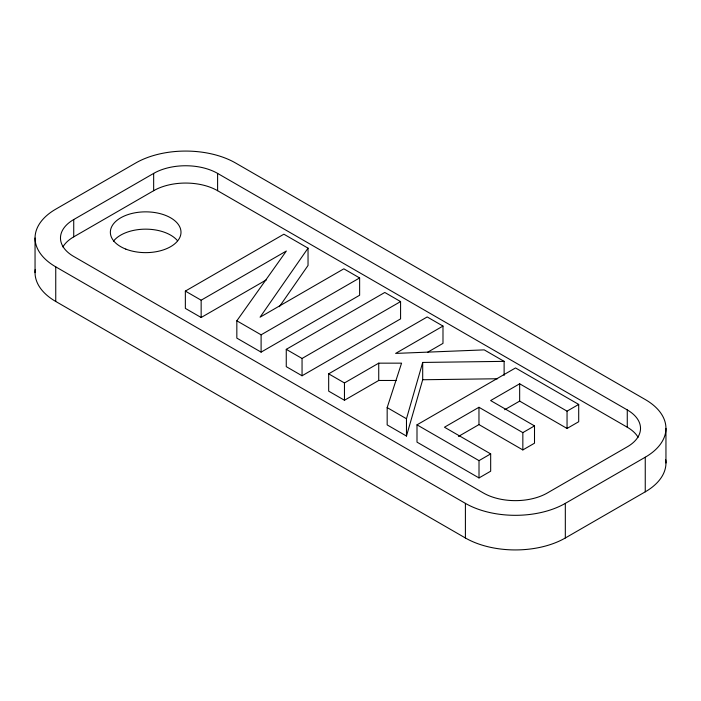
<?xml version="1.0" encoding="UTF-8"?>
<svg xmlns="http://www.w3.org/2000/svg" width="701" height="701" viewBox="0 0 701 701"><rect width="100%" height="100%" fill="white"/><g stroke="black" fill="none" stroke-linecap="round" stroke-linejoin="round"><path stroke-width="1.05" d="M396.126 380.468L378.733 380.468L344.463 400.253L328.673 391.14L328.673 373.835L344.463 382.948L378.733 363.162L401.568 363.153L387.171 407.605L387.171 424.911L406.475 436.057L406.475 418.751L422.694 362.443L504.124 361.357L504.124 375.421M406.475 436.057L422.694 379.749L422.694 362.443M185.353 291.09L283.879 234.204L308.037 248.154L260.071 317.185L343.84 268.825L359.631 277.938L359.631 295.244L261.105 352.13L236.833 338.119L236.833 320.804L286.35 251.019L201.152 300.203L185.353 291.09L185.353 308.396L201.152 317.509L266.468 279.804M279.384 306.696L308.037 265.46L308.037 248.154M73.728 219.553L153.659 173.401A45.215 26.103 0 0 1 217.608 173.401L627.272 409.919A45.215 26.103 0 0 1 627.272 446.835L547.341 492.987A45.215 26.103 0 0 1 483.392 492.987L73.728 256.47A45.215 26.103 0 0 1 73.728 219.553L73.728 236.859A45.215 26.103 0 0 0 62.888 246.927M73.728 236.859L153.659 190.707A45.215 26.103 0 0 1 217.608 190.707L627.272 427.224A45.215 26.103 0 0 1 638.112 437.293M236.833 320.804L261.105 334.824L359.631 277.938M286.262 349.343L384.788 292.466L400.578 301.579L400.578 318.885L302.052 375.771L286.262 366.649L286.262 349.343L302.052 358.465L400.578 301.579M328.673 373.835L427.198 316.948L442.988 326.07L442.988 343.376L427.838 352.121M442.988 326.07L395.636 353.409L484.233 349.878L504.124 361.357M458.445 436.443L478.967 424.596L522.841 449.928L534.504 443.198L534.504 425.893L522.841 432.622L478.967 407.29L444.46 427.216L490.674 453.897L490.674 471.203L479.011 477.933L416.999 442.138L416.999 424.832L515.524 367.946L578.702 404.424L578.702 421.73L567.048 428.46L519.66 401.103L504.676 409.752M578.702 404.424L567.048 411.154L519.66 383.798L490.63 400.56L534.504 425.893M416.999 424.832L479.011 460.627L490.674 453.897M55.747 266.853L465.403 503.371A70.652 40.789 0 0 0 565.321 503.371L645.253 457.218A70.652 40.789 0 0 0 645.253 399.535L235.597 163.018A70.652 40.789 0 0 0 135.679 163.018L55.747 209.17A70.652 40.789 0 0 0 55.747 266.853L55.747 301.465L465.403 537.982A70.652 40.789 0 0 0 565.321 537.982L645.253 491.83A70.652 40.789 0 0 0 665.731 459.786M422.694 379.749L497.605 378.75M387.171 407.605L406.475 418.751M665.95 428.381L665.95 462.993M645.253 457.218L645.253 491.83M627.272 409.919L627.272 427.224M567.048 411.154L567.048 428.46M565.321 503.371L565.321 537.982M522.841 432.622L522.841 449.928M519.66 383.798L519.66 401.103M478.967 407.29L478.967 424.596M479.011 460.627L479.011 477.933M465.403 503.371L465.403 537.982M378.733 363.162L378.733 380.468M344.463 382.948L344.463 400.253M302.052 358.465L302.052 375.771M261.105 334.824L261.105 352.13M217.608 173.401L217.608 190.707M201.152 300.203L201.152 317.509M153.659 173.401L153.659 190.707M35.05 238.007L35.05 272.619M55.747 301.465A70.652 40.789 0 0 1 35.269 269.421M113.457 241.179A35.33 20.399 0 0 1 145.203 229.157A35.33 20.399 0 0 1 177.484 240.688M125.786 249.1A35.33 20.399 0 0 0 180.902 233.757A35.33 20.399 0 0 0 130.325 213.875A35.33 20.399 0 0 0 125.786 249.1"/></g></svg>
